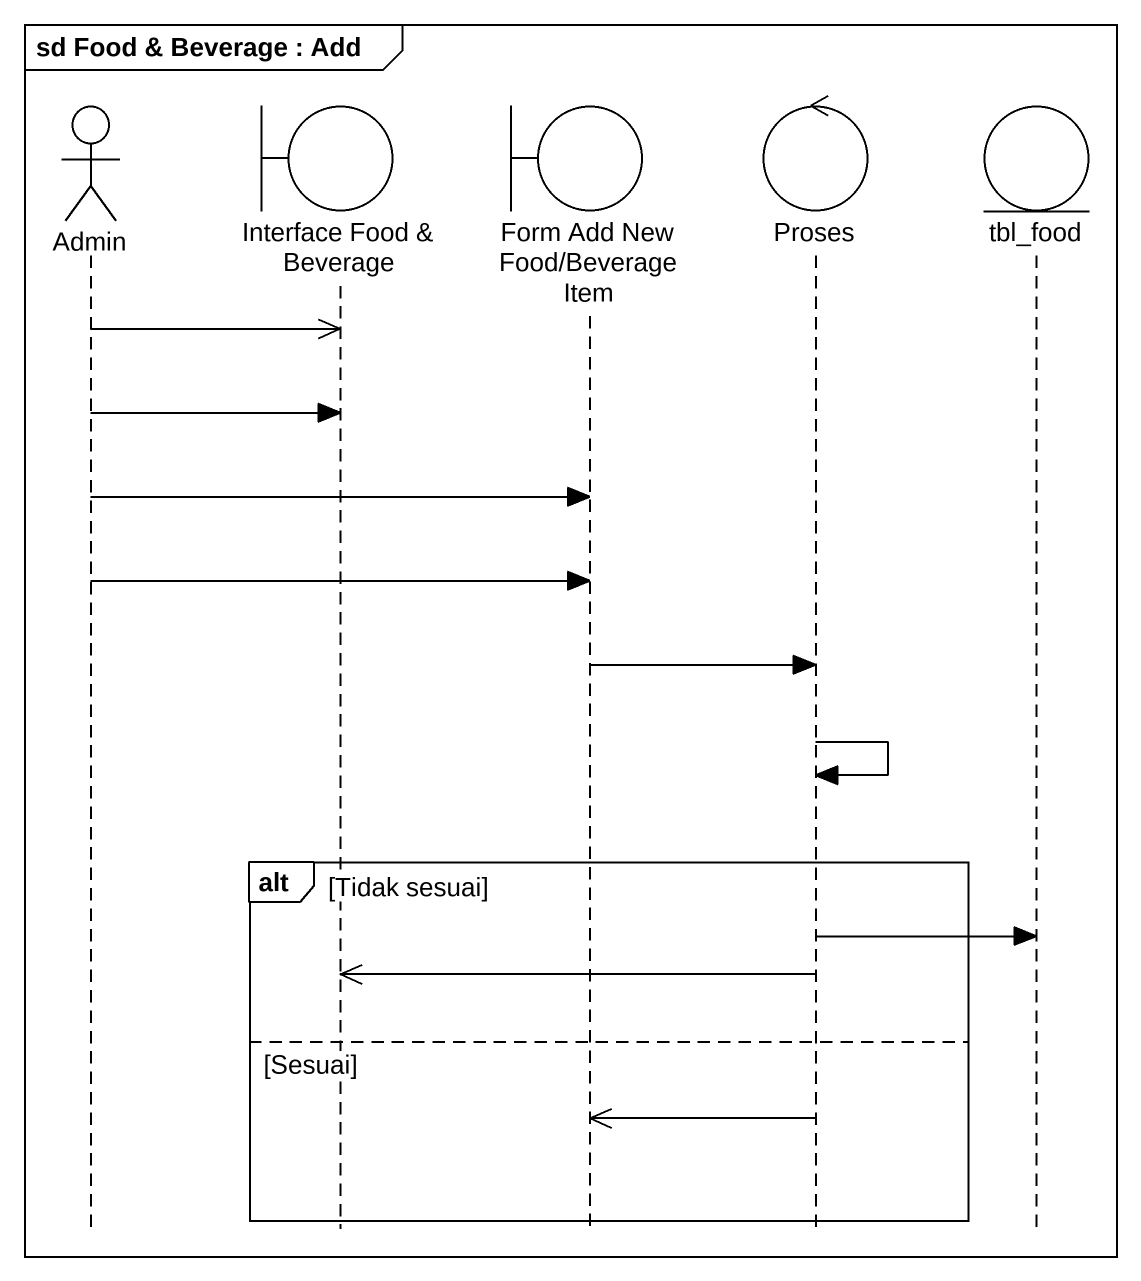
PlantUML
@startuml
mainframe sd Food & Beverage : Add
hide footbox
actor Admin
boundary "Interface Food & Beverage" as Interface_Food_Beverage
boundary "Form Add New Food/Beverage Item" as Form_Add_New_Food_Beverage
control Proses
entity tbl_food

Admin ->> Interface_Food_Beverage
Admin -> Interface_Food_Beverage
Admin -> Form_Add_New_Food_Beverage
Admin -> Form_Add_New_Food_Beverage
Form_Add_New_Food_Beverage -> Proses
Proses -> Proses
alt Tidak sesuai
  Proses -> tbl_food
  Proses ->> Interface_Food_Beverage
else Sesuai
  Proses ->> Form_Add_New_Food_Beverage
end
@enduml
